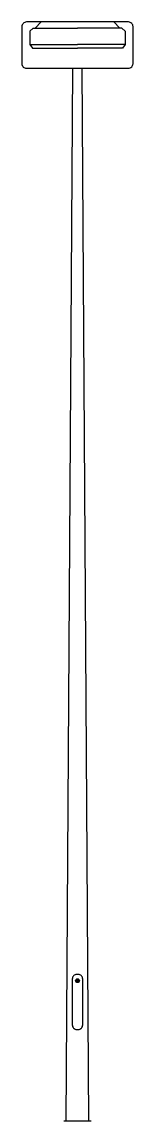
# Model space of a CAD drawing. Extents: x -0.6 to 0.6, y 0 to 12.
import ezdxf

# ---------------------------------------------------------------- set-up
doc = ezdxf.new("R2010")
doc.units = 0
doc.header["$LTSCALE"] = 0.0006
doc.header["$MEASUREMENT"] = 0
doc.layers.get('0').update_dxf_attribs({"linetype": 'CONTINUOUS'})

msp = doc.modelspace()

# ---------------------------------------------------------------- linework, layer by layer
for points in [[(-0.608, 11.949), (-0.608, 11.544, 0.414214), (-0.557, 11.494), (0.557, 11.494, 0.414214), (0.607, 11.544), (0.607, 11.949, 0.414214), (0.557, 12), (-0.557, 12, 0.414214)], [(0.057, 1.05), (0.057, 1.55, 0.414214), (0.007, 1.6), (-0.007, 1.6, 0.414214), (-0.057, 1.55), (-0.057, 1.05, 0.414214), (-0.007, 1), (0.007, 1, 0.414214)]]:
    msp.add_lwpolyline(points, format="xyb", close=True)
for points in [[(-0.464, 11.931), (-0.396, 12)], [(0.464, 11.931), (0.396, 12)], [(-0.52, 11.898), (-0.486, 11.931)], [(-0.52, 11.898), (-0.52, 11.754)], [(-0.486, 11.931), (0, 11.931)], [(0.486, 11.931), (0, 11.931)], [(0.52, 11.898), (0.486, 11.931)], [(0.52, 11.898), (0.52, 11.754)], [(-0.52, 11.754), (0, 11.754)], [(-0.52, 11.754), (-0.493, 11.715)], [(-0.493, 11.715), (0, 11.715)], [(0.52, 11.754), (0, 11.754)], [(0.493, 11.715), (0, 11.715)], [(0.52, 11.754), (0.493, 11.715)], [(-0.125, 0), (-0.05, 11.494)], [(0.125, 0), (0.05, 11.494)], [(0.15, 0), (-0.15, 0)]]:
    msp.add_lwpolyline(points)
msp.add_lwpolyline([(0, 1.544), (0.011, 1.525), (-0.011, 1.525)], close=True)
msp.add_circle((0, 1.532), 0.0207)

doc.saveas('drawing.dxf')
